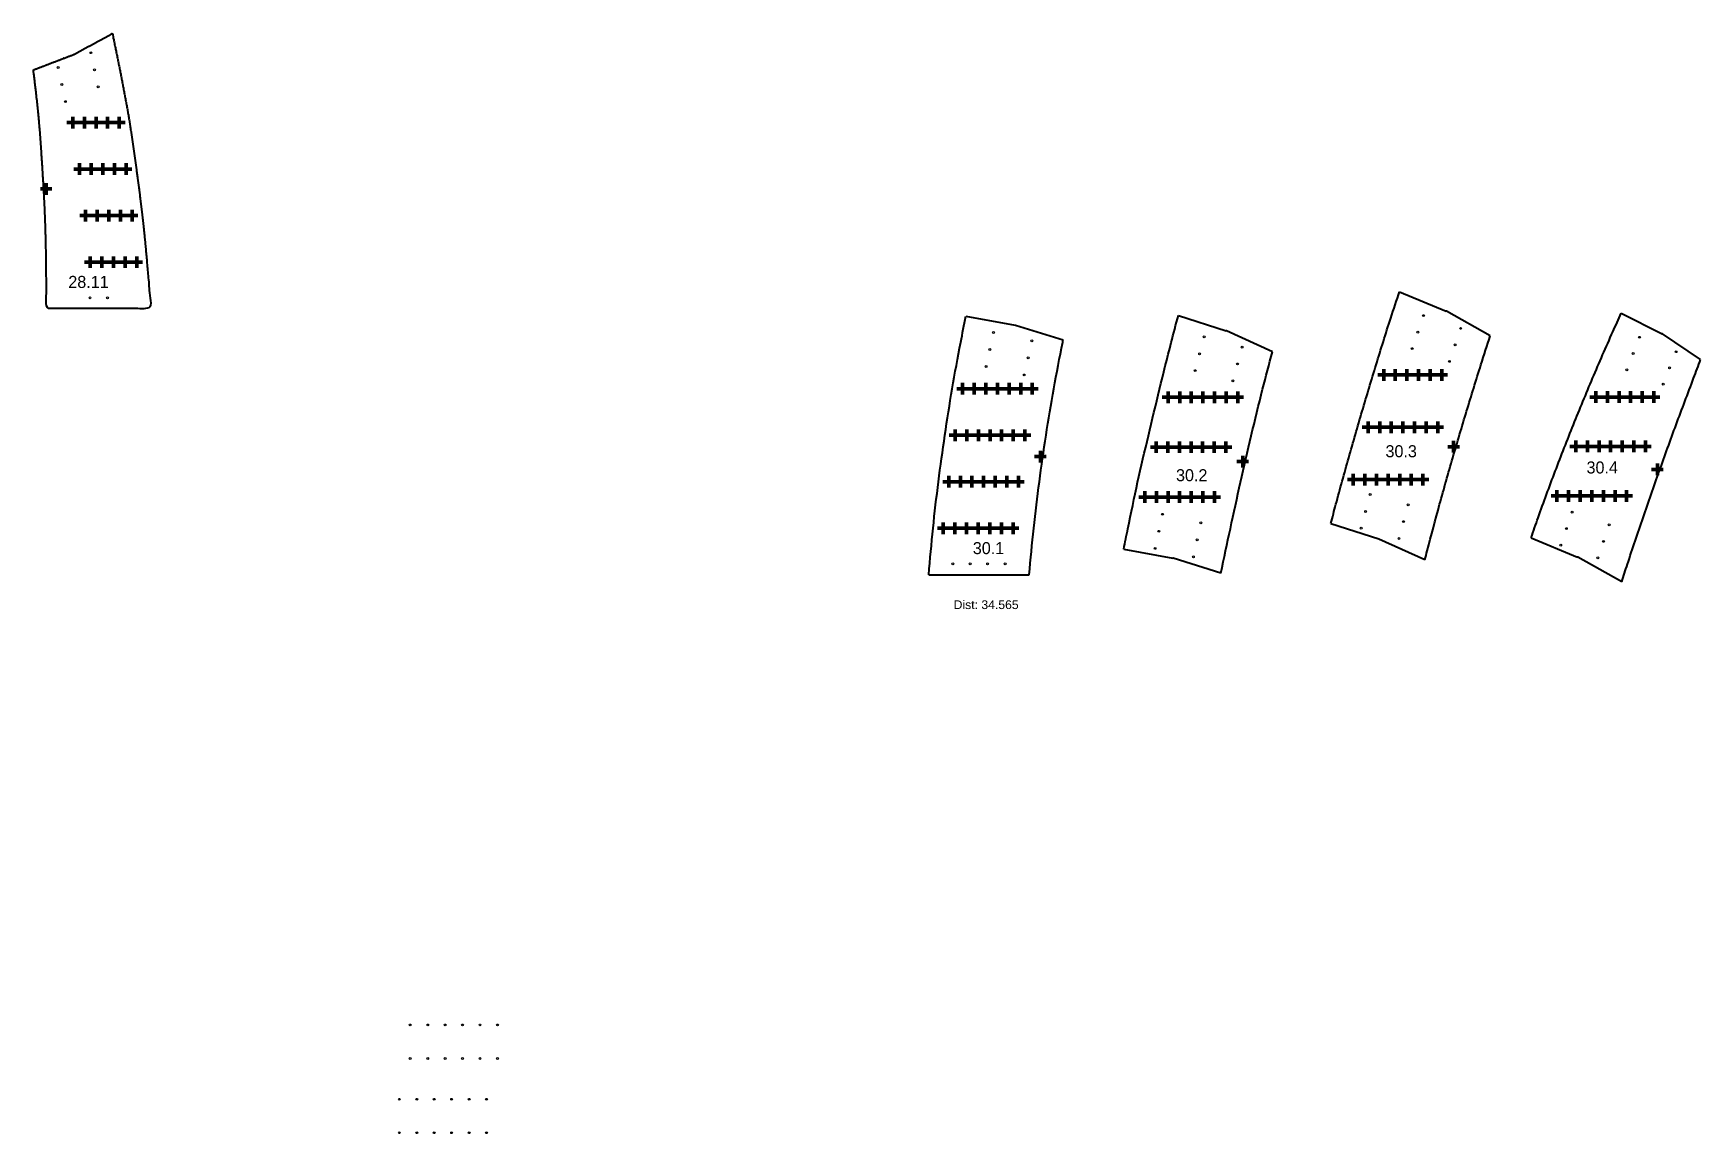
# Model space of a CAD drawing. Header units: inches. Extents: x -1683 to 11264, y -1696 to 865.
# Drawn here: x 8330 to 8904, y -257 to 121 of the extents above; entities that cross this region are included whole.
import ezdxf

# ---------------------------------------------------------------- set-up
doc = ezdxf.new("R2010")
doc.units = ezdxf.units.IN
doc.header["$MEASUREMENT"] = 0
doc.header["$PDMODE"] = 2
doc.header["$PDSIZE"] = 2
for name, color, linetype, lineweight in [('Annotation', 7, 'Continuous', 9), ('Drilling', 3, 'Continuous', 13), ('Engrave', 4, 'Continuous', 50)]:
    doc.layers.add(name, color=color, linetype=linetype, lineweight=lineweight)
doc.styles.get("Standard").update_dxf_attribs({"font": 'Arial.ttf'})
doc.styles.add('Tw Cen MT', font='')
doc.styles.get('Tw Cen MT').set_extended_font_data('Tw Cen MT')

# ---------------------------------------------------------------- blocks, each defined once
blk = doc.blocks.new('*U2349')
at = {"layer": 'Engrave'}
blk.add_point((0, 0), dxfattribs=at)
blk = doc.blocks.new('*U2350')
at = {"layer": 'Engrave', "color": 0, "linetype": 'ByBlock', "lineweight": -2, "transparency": 16777216}
for p in [(0, 0), (4, 0), (8, 0), (12, 0), (16, 0), (20, 0), (24, 0)]:
    blk.add_blockref('*U2349', p, dxfattribs=at)
blk = doc.blocks.new('*U2351')
at = {"layer": 'Engrave'}
blk.add_point((0, 0), dxfattribs=at)
blk = doc.blocks.new('*U2352')
at = {"layer": 'Engrave', "color": 0, "linetype": 'ByBlock', "lineweight": -2, "transparency": 16777216}
for p in [(0, 0), (4, 0), (8, 0), (12, 0), (16, 0), (20, 0), (24, 0)]:
    blk.add_blockref('*U2351', p, dxfattribs=at)
blk = doc.blocks.new('*U2353')
at = {"layer": 'Engrave'}
blk.add_point((0, 0), dxfattribs=at)
blk = doc.blocks.new('*U2354')
at = {"layer": 'Engrave', "color": 0, "linetype": 'ByBlock', "lineweight": -2, "transparency": 16777216}
for p in [(0, 0), (4, 0), (8, 0), (12, 0), (16, 0), (20, 0), (24, 0)]:
    blk.add_blockref('*U2353', p, dxfattribs=at)
blk = doc.blocks.new('*U2355')
at = {"layer": 'Engrave'}
blk.add_point((0, 0), dxfattribs=at)
blk = doc.blocks.new('*U2356')
at = {"layer": 'Engrave', "color": 0, "linetype": 'ByBlock', "lineweight": -2, "transparency": 16777216}
for p in [(0, 0), (4, 0), (8, 0), (12, 0), (16, 0), (20, 0), (24, 0)]:
    blk.add_blockref('*U2355', p, dxfattribs=at)
blk = doc.blocks.new('*U2357')
at = {"layer": 'Engrave'}
blk.add_point((0, 0), dxfattribs=at)
blk = doc.blocks.new('*U2358')
at = {"layer": 'Engrave', "color": 0, "linetype": 'ByBlock', "lineweight": -2, "transparency": 16777216}
for p in [(0, 0), (4, 0), (8, 0), (12, 0), (16, 0), (20, 0), (24, 0)]:
    blk.add_blockref('*U2357', p, dxfattribs=at)
blk = doc.blocks.new('*U2359')
at = {"layer": 'Engrave'}
blk.add_point((0, 0), dxfattribs=at)
blk = doc.blocks.new('*U2360')
at = {"layer": 'Engrave', "color": 0, "linetype": 'ByBlock', "lineweight": -2, "transparency": 16777216}
for p in [(0, 0), (4, 0), (8, 0), (12, 0), (16, 0), (20, 0), (24, 0)]:
    blk.add_blockref('*U2359', p, dxfattribs=at)
blk = doc.blocks.new('*U2361')
at = {"layer": 'Engrave'}
blk.add_point((0, 0), dxfattribs=at)
blk = doc.blocks.new('*U2362')
at = {"layer": 'Engrave', "color": 0, "linetype": 'ByBlock', "lineweight": -2, "transparency": 16777216}
for p in [(0, 0), (4, 0), (8, 0), (12, 0), (16, 0), (20, 0), (24, 0)]:
    blk.add_blockref('*U2361', p, dxfattribs=at)
blk = doc.blocks.new('*U2363')
at = {"layer": 'Engrave'}
blk.add_point((0, 0), dxfattribs=at)
blk = doc.blocks.new('*U2364')
at = {"layer": 'Engrave', "color": 0, "linetype": 'ByBlock', "lineweight": -2, "transparency": 16777216}
for p in [(0, 0), (4, 0), (8, 0), (12, 0), (16, 0), (20, 0), (24, 0)]:
    blk.add_blockref('*U2363', p, dxfattribs=at)
blk = doc.blocks.new('*U2365')
at = {"layer": 'Engrave'}
blk.add_point((0, 0), dxfattribs=at)
blk = doc.blocks.new('*U2366')
at = {"layer": 'Engrave', "color": 0, "linetype": 'ByBlock', "lineweight": -2, "transparency": 16777216}
for p in [(0, 0), (4, 0), (8, 0), (12, 0), (16, 0), (20, 0)]:
    blk.add_blockref('*U2365', p, dxfattribs=at)
blk = doc.blocks.new('*U2367')
at = {"layer": 'Engrave'}
blk.add_point((0, 0), dxfattribs=at)
blk = doc.blocks.new('*U2368')
at = {"layer": 'Engrave', "color": 0, "linetype": 'ByBlock', "lineweight": -2, "transparency": 16777216}
for p in [(0, 0), (4, 0), (8, 0), (12, 0), (16, 0), (20, 0), (24, 0)]:
    blk.add_blockref('*U2367', p, dxfattribs=at)
blk = doc.blocks.new('*U2369')
at = {"layer": 'Engrave'}
blk.add_point((0, 0), dxfattribs=at)
blk = doc.blocks.new('*U2370')
at = {"layer": 'Engrave', "color": 0, "linetype": 'ByBlock', "lineweight": -2, "transparency": 16777216}
for p in [(0, 0), (4, 0), (8, 0), (12, 0), (16, 0), (20, 0), (24, 0)]:
    blk.add_blockref('*U2369', p, dxfattribs=at)
blk = doc.blocks.new('*U2371')
at = {"layer": 'Engrave'}
blk.add_point((0, 0), dxfattribs=at)
blk = doc.blocks.new('*U2372')
at = {"layer": 'Engrave', "color": 0, "linetype": 'ByBlock', "lineweight": -2, "transparency": 16777216}
for p in [(0, 0), (4, 0), (8, 0), (12, 0), (16, 0), (20, 0)]:
    blk.add_blockref('*U2371', p, dxfattribs=at)
blk = doc.blocks.new('*U2373')
at = {"layer": 'Engrave'}
blk.add_point((0, 0), dxfattribs=at)
blk = doc.blocks.new('*U2374')
at = {"layer": 'Engrave', "color": 0, "linetype": 'ByBlock', "lineweight": -2, "transparency": 16777216}
for p in [(0, 0), (4, 0), (8, 0), (12, 0), (16, 0), (20, 0), (24, 0)]:
    blk.add_blockref('*U2373', p, dxfattribs=at)
blk = doc.blocks.new('*U2746')
at = {"layer": 'Engrave'}
blk.add_point((0, 0), dxfattribs=at)
blk = doc.blocks.new('*U2747')
at = {"layer": 'Engrave', "color": 0, "linetype": 'ByBlock', "lineweight": -2, "transparency": 16777216}
for p in [(0, 0), (4, 0), (8, 0), (12, 0), (16, 0)]:
    blk.add_blockref('*U2746', p, dxfattribs=at)
blk = doc.blocks.new('*U2748')
at = {"layer": 'Engrave'}
blk.add_point((0, 0), dxfattribs=at)
blk = doc.blocks.new('*U2749')
at = {"layer": 'Engrave', "color": 0, "linetype": 'ByBlock', "lineweight": -2, "transparency": 16777216}
for p in [(0, 0), (4, 0), (8, 0), (12, 0), (16, 0)]:
    blk.add_blockref('*U2748', p, dxfattribs=at)
blk = doc.blocks.new('*U2750')
at = {"layer": 'Engrave'}
blk.add_point((0, 0), dxfattribs=at)
blk = doc.blocks.new('*U2751')
at = {"layer": 'Engrave', "color": 0, "linetype": 'ByBlock', "lineweight": -2, "transparency": 16777216}
for p in [(0, 0), (4, 0), (8, 0), (12, 0), (16, 0)]:
    blk.add_blockref('*U2750', p, dxfattribs=at)
blk = doc.blocks.new('*U2752')
at = {"layer": 'Engrave'}
blk.add_point((0, 0), dxfattribs=at)
blk = doc.blocks.new('*U2753')
at = {"layer": 'Engrave', "color": 0, "linetype": 'ByBlock', "lineweight": -2, "transparency": 16777216}
for p in [(0, 0), (4, 0), (8, 0), (12, 0), (16, 0)]:
    blk.add_blockref('*U2752', p, dxfattribs=at)

msp = doc.modelspace()

# ---------------------------------------------------------------- linework, layer by layer
for p, q in [((8800.06418, 32.60014), (8816.03539, 25.93468)), ((8650.79037, 24.17345), (8667.70286, 21.03761)), ((8723.89303, 24.4272), (8740.38286, 19.12181)), ((8831.2363, 17.42351), (8816.13912, 25.88418)), ((8876.35546, 25.21717), (8890.4578, 18.11003)), ((8684.25074, 15.9353), (8667.81557, 21.00986)), ((8756.26013, 11.91254), (8740.49037, 19.08024)), ((8903.66005, 9.21688), (8890.56685, 18.04613)), ((8776.3571, -47.18327), (8792.84692, -52.48866)), ((8705.09281, -55.97107), (8722.00531, -59.1069)), ((8808.7242, -59.69794), (8792.95443, -52.53023)), ((8845.31813, -52.04126), (8861.28934, -58.70671)), ((8738.55318, -64.20922), (8722.11802, -59.13465)), ((8876.49025, -67.21788), (8861.39307, -58.75722)), ((8637.978, -64.79645), (8672.54317, -64.79645))]:
    msp.add_line(p, q)
for centre, start, end in [((8815.65024, 25.01182), 60.73314048, 67.34716696), ((8667.52055, 20.05437), 72.84126668, 79.49578489), ((8740.07658, 18.16987), 65.55714693, 72.1650816), ((8890.00776, 17.21703), 56.0066975, 63.2533234), ((8792.54065, -53.44061), 65.55714693, 72.1650816), ((8721.823, -60.09014), 72.84126668, 79.49578489), ((8860.90419, -59.62957), 60.73314048, 67.34716696)]:
    msp.add_arc(centre, 1, start, end)
at = {"transparency": 33554687}
msp.add_rational_spline([(8329.81617, 108.90353), (8329.9077, 108.18875), (8330.67294, 102.14063), (8331.9708, 90.75918), (8332.98099, 74.75918), (8333.99081, 58.76484), (8334.28742, 42.77615), (8334.38982, 26.75918), (8346.34021, 26.75918), (8358.2906, 26.75918), (8370.24099, 26.75918), (8368.97109, 42.75918), (8367.43712, 58.75918), (8365.26174, 74.75918), (8363.08636, 90.75918), (8360.12164, 106.31794), (8358.05468, 116.54336), (8357, 121.43545), (8352.62883, 119.05408), (8348.25766, 116.67271), (8343.88648, 114.29135), (8343.84731, 114.27001), (8343.8068, 114.25133), (8343.76513, 114.2354), (8339.11547, 112.45811), (8334.46582, 110.68082), (8329.81617, 108.90353)], [1, 1, 1, 1, 1, 1, 1, 1, 1, 1, 1, 1, 1, 1, 1, 1, 1, 1, 1, 1, 1, 0.998510256564, 0.998510256564, 1, 1, 1, 1], degree=3, knots=[0, 0, 0, 0, 0.134021537, 1.134021537, 2.134021537, 3.134021537, 4.13296099, 4.13296099, 4.13296099, 5.13296099, 5.13296099, 5.13296099, 6.13296099, 7.13296099, 8.13296099, 9.13296099, 10.050227467, 10.050227467, 10.050227467, 11.050227467, 11.050227467, 11.050227467, 11.183956982, 11.183956982, 11.183956982, 12.183956982, 12.183956982, 12.183956982, 12.183956982], dxfattribs=at)
for points, knots in [([(8776.3571, -47.18327), (8776.94204, -44.97125), (8778.9591, -37.4152), (8782.51709, -24.52563), (8787.12716, -8.52286), (8791.96105, 7.47298), (8796.21232, 21.20823), (8799.01646, 29.5578), (8800.06418, 32.60014)], [172.519989646, 172.519989646, 172.519989646, 172.519989646, 179.384129638, 195.981866639, 212.633985483, 229.343292808, 246.112675024, 255.765329676, 255.765329676, 255.765329676, 255.765329676]), ([(8637.978, -64.79645), (8638.45585, -59.4607), (8639.41263, -48.77721), (8641.28461, -32.77512), (8643.47932, -16.77062), (8646.03742, -0.76772), (8648.5048, 12.88341), (8650.18032, 21.18579), (8650.79037, 24.17345)], [0, 0, 0, 0, 16.0707012, 32.177509992, 48.328113205, 64.530384026, 80.792418977, 89.940257692, 89.940257692, 89.940257692, 89.940257692]), ([(8705.09281, -55.97107), (8705.57136, -53.6274), (8707.15376, -45.94788), (8709.78553, -32.89246), (8713.618, -16.93617), (8717.39021, -0.91585), (8720.8649, 12.86334), (8723.06796, 21.30713), (8723.89303, 24.4272)], [89.940257692, 89.940257692, 89.940257692, 89.940257692, 97.116297573, 113.461997025, 129.890232504, 146.340942493, 162.8380424, 172.519989646, 172.519989646, 172.519989646, 172.519989646]), ([(8845.31813, -52.04126), (8846.10581, -49.75403), (8848.78878, -42.10651), (8853.59224, -29.13655), (8859.84169, -13.13095), (8866.45296, 2.87252), (8872.01905, 15.64619), (8875.38129, 23.08428), (8876.35546, 25.21717)], [255.765329676, 255.765329676, 255.765329676, 255.765329676, 263.022193421, 280.07714609, 297.255560749, 314.5665379, 332.019732952, 339.054107074, 339.054107074, 339.054107074, 339.054107074]), ([(8808.7242, -59.69794), (8809.00088, -58.64907), (8810.68745, -52.26272), (8813.7822, -40.51492), (8818.34098, -24.52546), (8823.07163, -8.5221), (8827.3962, 5.46039), (8830.16044, 14.10248), (8831.2363, 17.42351)], [159.782481639, 159.782481639, 159.782481639, 159.782481639, 163.036687357, 179.59802858, 196.227327607, 212.914059616, 229.661221622, 240.133995434, 240.133995434, 240.133995434, 240.133995434]), ([(8672.54317, -64.79645), (8673.04419, -59.46046), (8674.04748, -48.77531), (8676.01038, -32.77294), (8678.31361, -16.7682), (8680.99416, -0.76414), (8683.0704, 10.12672), (8684.20105, 15.69141), (8684.25074, 15.9353)], [0, 0, 0, 0, 16.077700907, 32.195123461, 48.360759664, 64.583327824, 80.871802083, 81.61850303, 81.61850303, 81.61850303, 81.61850303]), ([(8738.55318, -64.20922), (8739.59167, -59.11146), (8741.83171, -48.68517), (8745.29635, -32.92562), (8748.9533, -16.91262), (8752.6119, -1.96191), (8755.13086, 7.63161), (8756.26013, 11.91254)], [81.61850303, 81.61850303, 81.61850303, 81.61850303, 97.225876844, 113.609902893, 130.026419178, 146.500593859, 159.782481639, 159.782481639, 159.782481639, 159.782481639]), ([(8876.49025, -67.21788), (8877.14134, -65.20807), (8879.54276, -57.85161), (8883.80204, -45.15922), (8889.39513, -29.16023), (8895.17974, -13.1494), (8900.05832, -0.39895), (8902.84814, 7.08346), (8903.66005, 9.21688)], [240.133995434, 240.133995434, 240.133995434, 240.133995434, 246.471900136, 263.349277547, 280.296638952, 297.317379471, 314.415012109, 321.260936789, 321.260936789, 321.260936789, 321.260936789])]:
    msp.add_open_spline(points, degree=3, knots=knots)
at = {"layer": 'Drilling'}
for centre in [(8349.64965, 114.81767), (8338.39212, 109.73989), (8350.87524, 108.94418), (8339.61772, 103.8664), (8352.10084, 103.07068), (8340.84331, 97.99291), (8349.3154, 30.50918), (8355.3154, 30.50918), (8808.29202, 24.36441), (8660.28274, 18.57908), (8732.77855, 17.02916), (8806.34513, 18.68906), (8821.06156, 19.98389), (8882.62802, 16.89767), (8658.99007, 12.71998), (8673.4657, 15.67057), (8731.21766, 11.23575), (8745.81373, 13.51716), (8804.39823, 13.01371), (8819.11466, 14.30854), (8880.43051, 11.31458), (8895.18999, 11.95328), (8657.6974, 6.86089), (8672.17303, 9.81148), (8729.65677, 5.44234), (8744.25284, 7.72375), (8817.16776, 8.63319), (8878.233, 5.73148), (8892.99248, 6.37019), (8670.88036, 3.95238), (8742.69195, 1.93034), (8890.79497, 0.78709), (8789.92528, -37.20108), (8718.46319, -43.98815), (8788.36439, -42.99449), (8802.96046, -40.71307), (8859.38667, -43.25094), (8717.17052, -49.84725), (8731.64615, -46.89666), (8786.8035, -48.7879), (8801.39957, -46.50649), (8857.43977, -48.92628), (8872.15621, -47.63146), (8715.87785, -55.70634), (8730.35349, -52.75575), (8799.83868, -52.2999), (8855.49287, -54.60163), (8870.20931, -53.30681), (8646.26058, -61.04645), (8652.26058, -61.04645), (8658.26058, -61.04645), (8664.26058, -61.04645), (8729.06082, -58.61485), (8868.26241, -58.98216), (8459.54221, -219.69243), (8465.54221, -219.69243), (8471.54221, -219.69243), (8477.54221, -219.69243), (8483.54221, -219.69243), (8489.54221, -219.69243), (8459.54221, -231.19243), (8465.54221, -231.19243), (8471.54221, -231.19243), (8477.54221, -231.19243), (8483.54221, -231.19243), (8489.54221, -231.19243), (8455.77869, -245.24892), (8461.77869, -245.24892), (8467.77869, -245.24892), (8473.77869, -245.24892), (8479.77869, -245.24892), (8485.77869, -245.24892), (8455.77869, -256.74892), (8461.77869, -256.74892), (8467.77869, -256.74892), (8473.77869, -256.74892), (8479.77869, -256.74892), (8485.77869, -256.74892)]:
    msp.add_circle(centre, 0.3225, dxfattribs=at)
at = {"layer": 'Engrave'}
for p in [(8334.22841, 67.96199), (8676.42959, -24.14246), (8818.60871, -20.73566), (8746.07185, -25.83629), (8888.76644, -28.5383)]:
    msp.add_point(p, dxfattribs=at)

# ---------------------------------------------------------------- block references
for name, p in [('*U2753', (8343.39337, 90.75918)), ('*U2751', (8345.72961, 74.75918)), ('*U2749', (8347.7841, 58.75918)), ('*U2747', (8349.39493, 42.75918)), ('*U2366', (8794.56647, 3.95747)), ('*U2356', (8649.63835, -0.79645)), ('*U2360', (8720.35824, -3.70885)), ('*U2372', (8867.56679, -3.64756)), ('*U2354', (8647.07468, -16.79645)), ('*U2368', (8789.19462, -14.04017)), ('*U2362', (8716.26086, -20.89538)), ('*U2374', (8860.67934, -20.65197)), ('*U2352', (8644.86388, -32.79645)), ('*U2364', (8784.08317, -32.03781)), ('*U2358', (8712.34797, -38.08191)), ('*U2370', (8854.18457, -37.65638)), ('*U2350', (8643.00284, -48.79645))]:
    msp.add_blockref(name, p, dxfattribs=at)

# ---------------------------------------------------------------- texts
at = {"layer": 'Annotation', "color": 7, "char_height": 7, "attachment_point": 7, "line_spacing_factor": 0.481418, "style": 'Tw Cen MT'}
for s, insert in [('{\\H0.59259x;28.11}', (8341.86038, 33.83465)), ('{\\H0.59259x;30.3}', (8795.19804, -24.42864)), ('{\\H0.59259x;30.2}', (8723.10065, -32.67646)), ('{\\H0.59259x;30.4}', (8864.38881, -30.01187)), ('{\\H0.59259x;30.1}', (8653.1573, -57.76061))]:
    msp.add_mtext(s, dxfattribs=dict(at, insert=insert))
at = {"layer": 'Annotation', "insert": (8646.56172, -73.59444), "char_height": 3, "attachment_point": 1}
msp.add_mtext_dynamic_manual_height_columns('Dist: 34.565', width=45.2101633, gutter_width=1, heights=[0], dxfattribs=at)

doc.saveas('drawing.dxf')
